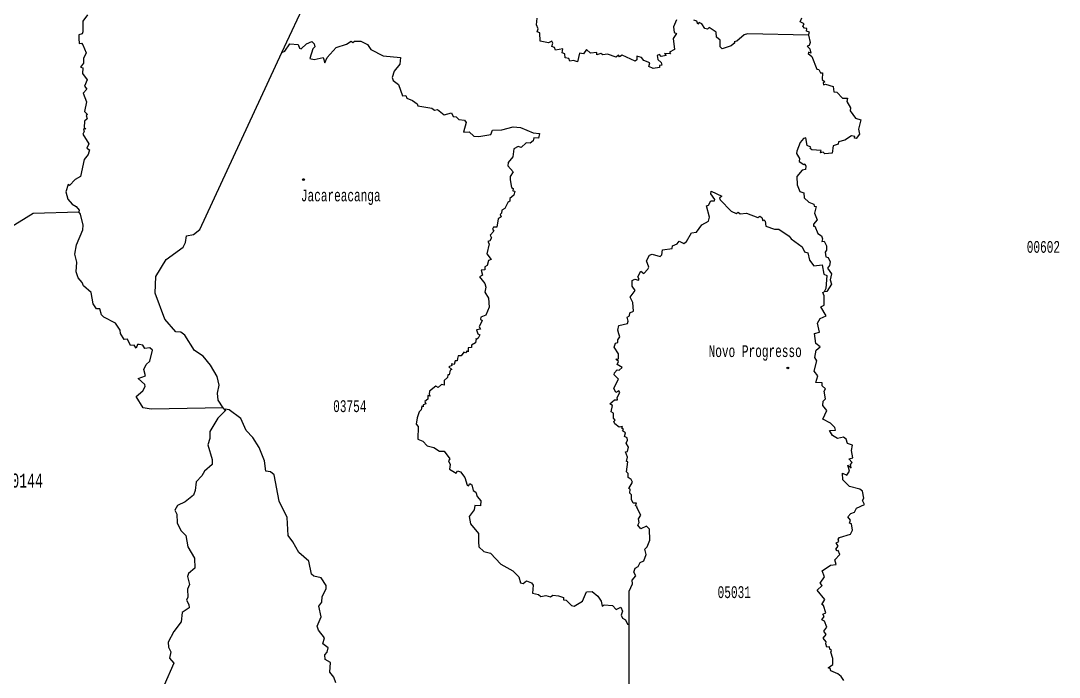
# Model space of a CAD drawing. Header units: millimetres. Extents: x 9851 to 10267, y 23387 to 23778.
# Drawn here: x 9999.4 to 10050.2, y 23638.2 to 23670.3 of the extents above; entities that cross this region are included whole.
import ezdxf
from ezdxf.enums import TextEntityAlignment as Align

# ---------------------------------------------------------------- set-up
doc = ezdxf.new("R2010")
doc.units = ezdxf.units.MM
doc.layers.add('3', color=7, linetype='Continuous')
doc.styles.add('MONOTXT', font='MONOTXT', dxfattribs={"height": 0.2})

# ---------------------------------------------------------------- blocks, each defined once
blk = doc.blocks.new('SEDE')
at = {"layer": '3', "color": 7, "linetype": 'Continuous'}
blk.add_circle((0, 0), 0.00451, dxfattribs=at)

msp = doc.modelspace()

# ---------------------------------------------------------------- linework, layer by layer
at = {"color": 7, "linetype": 'Continuous'}
for p, q in [((10012.151, 23668.789), (10021.197, 23688.211)), ((10009.387, 23651.233), (10009.282, 23651.364)), ((10029.192, 23630.692), (10029.161, 23640.741))]:
    msp.add_line(p, q, dxfattribs=at)
for points in [[(10002.631, 23670.643), (10002.397, 23670.322), (10002.403, 23669.797), (10002.37, 23669.705), (10002.212, 23669.66), (10002.209, 23669.469), (10002.229, 23669.224), (10002.335, 23669.24), (10002.398, 23669.164), (10002.569, 23668.773), (10002.441, 23668.492), (10002.432, 23668.271), (10002.284, 23668.076), (10002.408, 23668.037), (10002.385, 23667.766), (10002.609, 23667.443), (10002.481, 23667.139), (10002.597, 23666.99), (10002.427, 23666.795), (10002.59, 23666.373), (10002.486, 23665.904), (10002.638, 23665.741), (10002.562, 23665.698), (10002.609, 23665.544), (10002.489, 23665.423), (10002.476, 23665.106), (10002.548, 23665.042), (10002.442, 23665.022), (10002.475, 23664.92), (10002.407, 23664.791), (10002.703, 23664.31), (10002.602, 23664.102), (10002.725, 23664.01), (10002.662, 23663.783), (10002.476, 23663.545), (10002.294, 23662.716), (10002.024, 23662.568), (10001.756, 23662.272), (10001.69, 23662.317), (10001.576, 23661.964), (10001.676, 23661.591), (10001.875, 23661.351), (10002.078, 23661.242), (10002.217, 23661.058), (10002.203, 23660.982)], [(10031.482, 23670.387), (10031.331, 23670.043), (10031.363, 23669.768), (10031.484, 23669.716), (10031.324, 23669.469), (10031.38, 23668.937), (10031.147, 23668.808), (10031.185, 23668.73), (10030.902, 23668.734), (10030.981, 23668.635), (10030.726, 23668.593), (10030.655, 23668.685), (10030.544, 23668.638), (10030.574, 23668.442), (10030.727, 23668.305), (10030.766, 23668.167), (10030.66, 23668.148), (10030.651, 23668.055), (10030.34, 23668.01), (10030.126, 23668.096), (10030.186, 23668.278), (10029.88, 23668.403), (10029.771, 23668.543), (10029.55, 23668.604), (10029.543, 23668.431), (10029.457, 23668.365), (10028.83, 23668.653), (10028.7, 23668.581), (10028.651, 23668.665), (10028.525, 23668.566), (10028.113, 23668.71), (10027.874, 23668.674), (10027.772, 23668.741), (10027.586, 23668.67), (10027.579, 23668.786), (10027.268, 23668.762), (10027.075, 23668.94), (10026.928, 23668.725), (10026.738, 23668.753), (10026.634, 23668.333), (10026.432, 23668.4), (10026.264, 23668.356), (10026.218, 23668.49), (10026.035, 23668.529), (10026.016, 23668.73), (10025.888, 23668.777), (10025.919, 23668.964), (10025.551, 23668.906), (10025.515, 23669.033), (10025.386, 23669.079), (10025.425, 23669.245), (10025.375, 23669.344), (10025.21, 23669.266), (10024.808, 23669.348), (10024.797, 23669.758), (10024.664, 23669.804), (10024.714, 23669.943), (10024.627, 23670.148), (10024.658, 23670.48)], [(10037.958, 23669.641), (10034.96, 23669.698), (10034.797, 23669.656), (10034.447, 23669.338), (10034.312, 23669.316), (10034.342, 23669.263), (10034.157, 23669.115), (10033.716, 23668.973), (10033.631, 23669.063), (10033.617, 23669.388), (10033.444, 23669.544), (10033.424, 23669.788), (10033.089, 23670.01), (10033.008, 23669.933), (10032.878, 23669.965), (10032.72, 23670.199), (10032.592, 23670.261), (10032.534, 23670.184), (10032.474, 23670.317), (10032.332, 23670.38)], [(10037.958, 23669.641), (10038.007, 23669.792), (10037.854, 23669.84), (10037.871, 23669.964), (10037.753, 23669.977), (10037.669, 23670.078), (10037.741, 23670.198), (10037.551, 23670.289), (10037.621, 23670.483)], [(10012.151, 23668.789), (10012.294, 23668.862), (10012.548, 23669.217), (10012.945, 23669.181), (10013.012, 23669.002), (10013.1, 23668.964), (10013.357, 23669.214), (10013.613, 23669.322), (10013.737, 23669.211), (10013.762, 23669.07), (10013.668, 23668.971), (10013.522, 23668.49), (10013.742, 23668.44), (10014.17, 23668.537), (10014.263, 23668.281), (10014.372, 23668.551), (10014.815, 23669.032), (10015.314, 23669.194), (10015.545, 23669.343), (10015.633, 23669.276), (10015.708, 23669.339), (10016.02, 23669.35), (10016.347, 23669.189), (10016.515, 23668.931), (10017.11, 23668.621), (10017.968, 23668.55), (10017.924, 23668.219), (10017.648, 23667.872), (10017.553, 23667.564), (10017.606, 23667.413), (10017.863, 23667.216), (10018.065, 23666.664), (10018.228, 23666.682), (10018.276, 23666.545), (10018.55, 23666.443), (10018.777, 23666.279), (10018.813, 23666.175), (10019.494, 23666.056), (10019.628, 23665.967), (10019.782, 23666.002), (10020.1, 23665.737), (10020.456, 23665.824), (10020.549, 23665.643), (10020.695, 23665.632), (10020.816, 23665.507), (10021.103, 23665.473), (10021.185, 23665.356), (10021.046, 23664.891), (10021.333, 23664.9), (10021.552, 23664.695), (10021.808, 23664.671), (10022.383, 23664.765), (10022.472, 23664.983), (10022.927, 23664.991), (10023.48, 23665.14), (10023.841, 23665.107), (10024.458, 23664.853), (10024.781, 23664.81), (10024.724, 23664.595), (10024.503, 23664.607), (10024.464, 23664.453), (10024.322, 23664.344), (10024.126, 23664.36), (10023.884, 23664.132), (10023.732, 23664.18), (10023.517, 23664.07), (10023.47, 23663.67), (10023.235, 23663.391), (10023.217, 23663.234), (10023.492, 23662.933), (10023.341, 23662.716), (10023.343, 23662.554), (10023.404, 23662.164), (10023.486, 23662.129), (10023.473, 23662.002), (10023.573, 23661.992), (10023.52, 23661.791), (10023.327, 23661.629), (10023.326, 23661.507), (10023.217, 23661.44), (10023.069, 23661.147), (10022.924, 23661.06), (10022.916, 23660.906), (10022.844, 23660.841), (10022.894, 23660.733), (10022.749, 23660.642), (10022.676, 23660.231), (10022.52, 23660.219), (10022.479, 23660.124), (10022.537, 23660.033), (10022.352, 23659.837), (10022.42, 23659.696), (10022.343, 23659.556), (10022.247, 23659.523), (10022.314, 23659.401), (10022.193, 23658.922), (10022.409, 23658.633), (10022.276, 23658.598), (10022.218, 23658.349), (10022.099, 23658.274), (10022.1, 23658.13), (10021.915, 23658.111), (10021.983, 23657.871), (10021.827, 23657.791), (10022.091, 23657.471), (10022.143, 23657.289), (10022.099, 23657.035), (10022.27, 23656.747), (10022.316, 23656.297), (10022.148, 23655.919), (10021.905, 23655.819), (10021.888, 23655.715), (10021.96, 23655.655), (10021.825, 23655.343), (10021.884, 23655.225), (10021.691, 23655.196), (10021.755, 23654.996), (10021.847, 23654.944), (10021.764, 23654.785), (10021.691, 23654.714), (10021.667, 23654.77), (10021.637, 23654.555), (10021.446, 23654.442), (10021.445, 23654.327), (10021.276, 23654.31), (10021.279, 23654.106), (10021.228, 23654.157), (10021.157, 23654.066), (10021.073, 23654.094), (10020.935, 23653.915), (10020.795, 23653.91), (10020.753, 23653.792), (10020.742, 23653.667), (10020.643, 23653.673), (10020.598, 23653.499), (10020.46, 23653.52), (10020.486, 23653.447), (10020.34, 23653.372), (10020.477, 23653.251), (10020.4, 23653.216), (10020.354, 23652.986), (10020.282, 23652.986), (10020.274, 23652.852), (10020.105, 23652.715), (10020.103, 23652.472), (10019.975, 23652.505), (10019.813, 23652.372), (10019.688, 23652.438), (10019.388, 23652.188), (10019.364, 23652.036), (10019.422, 23651.938), (10019.31, 23651.967), (10019.304, 23651.796), (10019.15, 23651.681), (10019.2, 23651.556), (10019.071, 23651.512), (10019.079, 23651.422), (10019.003, 23651.442), (10018.985, 23651.262), (10018.875, 23651.17), (10018.782, 23650.877), (10018.728, 23650.575), (10018.822, 23650.446), (10018.807, 23649.83), (10019.064, 23649.731), (10019.265, 23649.505), (10019.591, 23649.419), (10019.879, 23649.239), (10020.105, 23649.247), (10020.38, 23648.873), (10020.317, 23648.764), (10020.393, 23648.584), (10020.366, 23648.355), (10020.697, 23648.16), (10020.75, 23648.273), (10020.912, 23648.236), (10021.122, 23647.947), (10021.229, 23647.572), (10021.295, 23647.539), (10021.362, 23647.651), (10021.466, 23647.586), (10021.53, 23647.321), (10021.663, 23647.228), (10021.715, 23647.017), (10021.908, 23646.812), (10021.88, 23646.567), (10021.61, 23646.586), (10021.568, 23646.367), (10021.323, 23646.044), (10021.395, 23645.676), (10021.785, 23645.202), (10021.786, 23644.797), (10021.809, 23644.553), (10022.052, 23644.321), (10022.368, 23644.249), (10022.886, 23643.696), (10023.475, 23643.376), (10023.761, 23643.075), (10023.844, 23642.787), (10023.981, 23642.751), (10024.138, 23642.892), (10024.388, 23642.793), (10024.458, 23642.678), (10024.435, 23642.28), (10024.732, 23642.216), (10024.833, 23642.126), (10025.088, 23642.167), (10025.317, 23642.096), (10025.427, 23642.19), (10025.707, 23642.155), (10025.951, 23642.063), (10025.957, 23641.953), (10026.083, 23641.932), (10026.348, 23641.67), (10026.467, 23641.642), (10026.883, 23641.892), (10027.079, 23642.35), (10027.358, 23642.358), (10027.627, 23642.139), (10027.792, 23641.89), (10027.852, 23641.644), (10027.95, 23641.712), (10028.343, 23641.68), (10028.525, 23641.483), (10028.762, 23641.599), (10028.845, 23641.403), (10028.779, 23641.203), (10028.834, 23641.056), (10028.993, 23640.97), (10029.088, 23640.763), (10029.161, 23640.741)], [(10037.958, 23669.641), (10038.038, 23669.271), (10037.977, 23669.126), (10037.881, 23669.103), (10038.015, 23668.975), (10038.07, 23668.759), (10037.946, 23668.804), (10037.929, 23668.747), (10038.108, 23668.587), (10038.356, 23667.968), (10038.459, 23667.956), (10038.546, 23667.784), (10038.64, 23667.794), (10038.624, 23667.457), (10038.75, 23667.344), (10038.666, 23667.295), (10038.688, 23667.201), (10038.787, 23667.244), (10039.153, 23667.129), (10039.188, 23666.86), (10039.335, 23666.851), (10039.624, 23666.546), (10039.86, 23666.546), (10039.828, 23666.383), (10040.005, 23666.073), (10039.999, 23665.933), (10040.25, 23665.576), (10040.521, 23665.491), (10040.406, 23665.025), (10040.452, 23664.793), (10040.282, 23664.573), (10040.204, 23664.581), (10040.214, 23664.677), (10040.051, 23664.709), (10039.731, 23664.492), (10039.425, 23664.404), (10039.397, 23664.294), (10039.167, 23664.205), (10039.116, 23663.846), (10038.759, 23663.823), (10038.665, 23663.908), (10038.544, 23663.862), (10038.569, 23663.989), (10038.113, 23664.02), (10038.033, 23664.082), (10038.066, 23664.141), (10037.894, 23664.229), (10037.829, 23664.61), (10037.701, 23664.57), (10037.543, 23664.382), (10037.379, 23663.957), (10037.367, 23663.832), (10037.513, 23663.595), (10037.5, 23663.452), (10037.722, 23663.294), (10037.779, 23663.332), (10037.82, 23663.223), (10037.804, 23663.052), (10037.641, 23663.02), (10037.38, 23662.705), (10037.404, 23662.305), (10037.533, 23661.977), (10037.719, 23661.902), (10037.733, 23661.662), (10037.97, 23661.452), (10038.218, 23661.351), (10038.229, 23661.254), (10038.331, 23661.242), (10038.239, 23660.907), (10038.375, 23660.584), (10038.204, 23660.379), (10038.204, 23660.278), (10038.267, 23660.276), (10038.405, 23659.912), (10038.586, 23659.793), (10038.645, 23659.653), (10038.61, 23659.53), (10038.712, 23659.538), (10038.837, 23659.311), (10038.838, 23659.104), (10038.77, 23658.998), (10038.802, 23658.764), (10038.918, 23658.74), (10039.005, 23658.529), (10038.982, 23658.343), (10038.875, 23658.21), (10039.083, 23657.943), (10039.012, 23657.644), (10039.075, 23657.427), (10038.85, 23657.073), (10038.715, 23657.058)], [(10009.282, 23651.364), (10009.037, 23651.741), (10009.007, 23652.082), (10009.076, 23652.483), (10008.976, 23652.907), (10008.662, 23653.454), (10008.298, 23653.908), (10007.875, 23654.18), (10007.403, 23654.933), (10007.201, 23655.08), (10006.953, 23655.092), (10006.412, 23655.709), (10005.94, 23656.982), (10005.972, 23657.801), (10006.484, 23658.635), (10007.312, 23659.242), (10007.434, 23659.467), (10007.487, 23659.793), (10007.826, 23659.858), (10008.132, 23660.107), (10012.151, 23668.789)], [(10029.161, 23640.741), (10029.164, 23642.375), (10029.327, 23642.746), (10029.311, 23642.912), (10029.485, 23643.125), (10029.39, 23643.305), (10029.46, 23643.514), (10029.602, 23643.586), (10029.71, 23643.789), (10029.884, 23643.861), (10029.994, 23644.185), (10029.941, 23644.434), (10030.055, 23644.55), (10030.179, 23644.884), (10030.163, 23645.423), (10030.008, 23645.558), (10029.736, 23645.429), (10029.586, 23645.611), (10029.65, 23645.748), (10029.619, 23645.928), (10029.733, 23646.101), (10029.539, 23646.48), (10029.562, 23646.538), (10029.476, 23646.568), (10029.523, 23646.693), (10029.365, 23646.701), (10029.28, 23646.869), (10029.288, 23647.11), (10029.203, 23647.179), (10029.215, 23647.372), (10029.155, 23647.408), (10029.324, 23647.724), (10029.268, 23647.85), (10029.115, 23647.95), (10029.111, 23648.152), (10029.029, 23648.226), (10029.107, 23648.719), (10029.044, 23648.734), (10029.08, 23648.948), (10028.991, 23649.218), (10029.084, 23649.232), (10029.136, 23649.438), (10029.025, 23649.643), (10029.085, 23649.789), (10029.064, 23649.896), (10028.941, 23649.964), (10028.98, 23650.147), (10028.842, 23650.242), (10028.89, 23650.306), (10028.805, 23650.369), (10028.843, 23650.46), (10028.677, 23650.415), (10028.462, 23650.586), (10028.423, 23650.698), (10028.488, 23650.755), (10028.401, 23650.863), (10028.396, 23651.105), (10028.282, 23651.172), (10028.353, 23651.488), (10028.22, 23651.558), (10028.452, 23651.762), (10028.595, 23651.767), (10028.571, 23651.878), (10028.706, 23652.114), (10028.657, 23652.198), (10028.516, 23652.114), (10028.419, 23652.325), (10028.646, 23652.772), (10028.432, 23652.984), (10028.451, 23653.085), (10028.577, 23653.236), (10028.673, 23653.22), (10028.819, 23653.349), (10028.584, 23653.492), (10028.647, 23653.634), (10028.512, 23653.754), (10028.647, 23653.768), (10028.648, 23654.01), (10028.425, 23654.347), (10028.491, 23654.538), (10028.619, 23654.57), (10028.605, 23654.7), (10028.704, 23654.851), (10028.668, 23654.992), (10028.614, 23655.175), (10028.653, 23655.401), (10029.081, 23655.497), (10029.122, 23655.612), (10029.068, 23655.805), (10029.179, 23655.885), (10029.2, 23656.025), (10029.371, 23656.113), (10029.343, 23656.535), (10029.213, 23656.792), (10029.465, 23657.124), (10029.308, 23657.335), (10029.308, 23657.609), (10029.445, 23657.671), (10029.62, 23657.63), (10029.664, 23657.672), (10029.598, 23657.789), (10029.744, 23658.074), (10029.889, 23657.947), (10030.084, 23658.166), (10030.125, 23658.268), (10030.011, 23658.573), (10030.169, 23658.857), (10030.287, 23658.895), (10030.682, 23658.789), (10030.766, 23658.875), (10030.797, 23659.11), (10031.269, 23659.174), (10031.294, 23659.318), (10031.518, 23659.407), (10031.614, 23659.539), (10031.848, 23659.431), (10031.978, 23659.518), (10032.225, 23659.95), (10032.459, 23659.981), (10032.733, 23660.338), (10033.054, 23660.522), (10033.104, 23660.711), (10032.952, 23661.268), (10033.05, 23661.3), (10033.163, 23661.518), (10033.341, 23661.51), (10033.363, 23661.574), (10033.173, 23661.856), (10033.19, 23661.997), (10033.708, 23661.741), (10033.599, 23661.644), (10033.63, 23661.559), (10034.167, 23661.007), (10034.402, 23660.895), (10034.513, 23660.959), (10034.605, 23660.872), (10034.919, 23660.917), (10035.463, 23660.703), (10035.563, 23660.759), (10035.665, 23660.694), (10035.717, 23660.54), (10035.769, 23660.579), (10035.826, 23660.512), (10035.857, 23660.28), (10036.291, 23660.131), (10036.504, 23660.135), (10037.012, 23659.788), (10037.104, 23659.648), (10037.639, 23659.262), (10037.762, 23659.021), (10037.926, 23658.975), (10037.995, 23658.609), (10038.213, 23658.337), (10038.621, 23658.373), (10038.697, 23657.928), (10038.854, 23657.848), (10038.798, 23657.22), (10038.715, 23657.058)], [(9992.047, 23656.639), (9997.808, 23659.587), (9999.964, 23660.906), (10002.203, 23660.982)], [(10009.282, 23651.364), (10005.752, 23651.295), (10005.352, 23651.371), (10005.015, 23651.92), (10005.334, 23652.198), (10005.458, 23652.42), (10005.442, 23652.512), (10005.117, 23652.807), (10005.466, 23652.932), (10005.392, 23653.24), (10005.502, 23653.496), (10005.693, 23653.653), (10005.815, 23654.197), (10005.685, 23654.311), (10005.434, 23654.276), (10005.338, 23654.435), (10005.157, 23654.476), (10005.081, 23654.467), (10005.008, 23654.298), (10004.924, 23654.439), (10004.74, 23654.423), (10004.585, 23654.739), (10004.428, 23654.717), (10004.248, 23655.015), (10004.233, 23655.177), (10004, 23655.513), (10003.426, 23655.81), (10003.316, 23655.928), (10003.24, 23656.225), (10003.078, 23656.214), (10002.906, 23656.474), (10002.815, 23657.029), (10002.429, 23657.349), (10002.378, 23657.509), (10002.168, 23657.742), (10002.076, 23658.043), (10002.111, 23658.515), (10002.009, 23658.902), (10002.087, 23659.362), (10002.397, 23660.088), (10002.42, 23660.323), (10002.29, 23660.862), (10002.203, 23660.982)], [(10039.685, 23637.995), (10039.559, 23638.199), (10039.383, 23638.321), (10039.045, 23638.472), (10039.005, 23638.595), (10038.92, 23638.624), (10039.148, 23638.78), (10039.145, 23639.084), (10039.048, 23639.388), (10039.086, 23639.469), (10038.989, 23639.531), (10038.983, 23639.648), (10038.845, 23639.638), (10038.798, 23639.792), (10038.821, 23639.894), (10038.674, 23640.08), (10038.822, 23640.254), (10038.71, 23640.419), (10038.852, 23640.615), (10038.739, 23640.906), (10038.613, 23640.98), (10038.723, 23641.132), (10038.658, 23641.249), (10038.808, 23641.325), (10038.686, 23641.671), (10038.601, 23641.727), (10038.756, 23641.968), (10038.377, 23642.427), (10038.619, 23642.651), (10038.525, 23642.774), (10038.733, 23643.078), (10038.627, 23643.371), (10039.034, 23643.659), (10039.299, 23643.681), (10039.249, 23643.92), (10039.482, 23644.179), (10039.411, 23644.369), (10039.35, 23644.349), (10039.296, 23644.434), (10039.398, 23644.589), (10039.314, 23644.752), (10039.438, 23644.822), (10039.407, 23644.932), (10039.474, 23645.005), (10040.016, 23645.182), (10040.105, 23645.377), (10040.051, 23645.678), (10039.953, 23645.706), (10040.003, 23645.853), (10039.881, 23646.026), (10040.033, 23646.193), (10040.204, 23646.254), (10040.306, 23646.454), (10040.687, 23646.624), (10040.6, 23646.829), (10040.663, 23646.931), (10040.604, 23647.277), (10040.466, 23647.388), (10039.966, 23647.513), (10039.635, 23647.843), (10039.613, 23648.164), (10039.837, 23648.063), (10039.961, 23648.257), (10039.876, 23648.554), (10040.045, 23648.432), (10040.002, 23648.583), (10040.096, 23648.683), (10039.935, 23648.867), (10040.116, 23648.919), (10040.05, 23649.28), (10040.11, 23649.538), (10039.864, 23649.617), (10039.805, 23649.835), (10039.672, 23649.922), (10039.374, 23649.862), (10039.128, 23650.01), (10038.986, 23650.253), (10039.276, 23650.279), (10039.238, 23650.409), (10039.025, 23650.624), (10038.653, 23650.814), (10038.843, 23651.232), (10038.654, 23651.49), (10038.669, 23651.698), (10038.783, 23651.808), (10038.72, 23652.178), (10038.778, 23652.297), (10038.626, 23652.444), (10038.618, 23652.596), (10038.305, 23652.612), (10038.403, 23652.932), (10038.228, 23653.17), (10038.36, 23653.671), (10038.263, 23653.842), (10038.322, 23654.189), (10038.526, 23654.356), (10038.305, 23654.525), (10038.239, 23655.006), (10038.495, 23655.077), (10038.398, 23655.512), (10038.53, 23655.744), (10038.818, 23655.886), (10038.55, 23656.32), (10038.723, 23656.399), (10038.727, 23656.861), (10038.658, 23657.026), (10038.715, 23657.058)], [(10009.387, 23651.233), (10009.024, 23650.853), (10008.627, 23650.211), (10008.626, 23649.863), (10008.53, 23649.556), (10008.732, 23648.829), (10008.735, 23648.588), (10008.358, 23648.26), (10008.238, 23648.028), (10007.95, 23647.732), (10007.912, 23647.313), (10007.817, 23647.081), (10007.417, 23646.753), (10007.039, 23646.584), (10006.908, 23646.357), (10007.009, 23646.149), (10007.023, 23645.724), (10007.205, 23645.357), (10007.442, 23645.109), (10007.54, 23644.547), (10007.873, 23644.001), (10007.885, 23643.511), (10007.581, 23643.251), (10007.531, 23643.096), (10007.628, 23642.706), (10007.535, 23642.476), (10007.551, 23642.078), (10007.476, 23641.938), (10007.599, 23641.732), (10007.608, 23641.566), (10007.275, 23641.334), (10007.22, 23640.868), (10006.862, 23640.396), (10006.585, 23639.877), (10006.603, 23639.634), (10006.714, 23639.401), (10006.651, 23639.092), (10006.86, 23638.848), (10006.383, 23637.763)], [(10014.789, 23637.88), (10014.704, 23638.168), (10014.51, 23638.408), (10014.535, 23638.885), (10014.271, 23639.033), (10014.252, 23639.263), (10014.369, 23639.391), (10014.416, 23639.608), (10014.167, 23639.793), (10014.243, 23640.086), (10013.941, 23640.465), (10013.884, 23640.666), (10014.077, 23641.116), (10013.966, 23641.643), (10014.109, 23641.848), (10014.126, 23642.112), (10014.317, 23642.486), (10014.331, 23642.661), (10014.085, 23643.032), (10013.711, 23643.116), (10013.606, 23643.217), (10013.473, 23643.854), (10012.992, 23644.275), (10012.694, 23644.794), (10012.457, 23645.11), (10012.407, 23645.983), (10012.019, 23646.785), (10011.768, 23648.078), (10011.595, 23648.223), (10011.362, 23648.265), (10011.306, 23648.775), (10011.046, 23649.422), (10010.735, 23649.915), (10010.406, 23650.255), (10010.144, 23650.845), (10009.571, 23651.266), (10009.373, 23651.306), (10009.387, 23651.233)]]:
    msp.add_lwpolyline(points, dxfattribs=at)
for p in [(10013.213, 23662.557), (10036.935, 23653.321)]:
    msp.add_point(p, dxfattribs=at)

# ---------------------------------------------------------------- block references
at = {"color": 7, "linetype": 'Continuous', "zscale": 10}
for p, xscale, yscale, rotation in [((10013.213, 23662.557), 9.999977503353705, 9.999977503353705, 359.5536301878433), ((10036.935, 23653.321), 10.00002299663029, 10.00002299663029, 359.7862894170539)]:
    msp.add_blockref('SEDE', p, dxfattribs=dict(at, xscale=xscale, yscale=yscale, rotation=rotation))

# ---------------------------------------------------------------- texts
at = {"color": 7, "linetype": 'Continuous', "style": 'MONOTXT', "width": 0.65}
msp.add_text('Jacareacanga', height=0.57824, dxfattribs=at).set_placement((10013.086, 23661.492))
at = {"color": 7, "linetype": 'Continuous', "style": 'MONOTXT'}
for s, height, width, p in [('00602', 0.5787, 0.65, (10049.459, 23659.258)), ('03754', 0.5796, 0.649997, (10015.481, 23651.45)), ('00144', 0.6889, 0.649999, (9999.479, 23647.802)), ('05031', 0.5809, 0.649998, (10034.315, 23642.331))]:
    msp.add_text(s, height=height, dxfattribs=dict(at, width=width)).set_placement(p, align=Align.MIDDLE)
at = {"color": 7, "linetype": 'Continuous', "style": 'MONOTXT', "width": 0.650003}
msp.add_text('Novo Progresso', height=0.57932, dxfattribs=at).set_placement((10037.622, 23653.858), align=Align.RIGHT)

doc.saveas('drawing.dxf')
